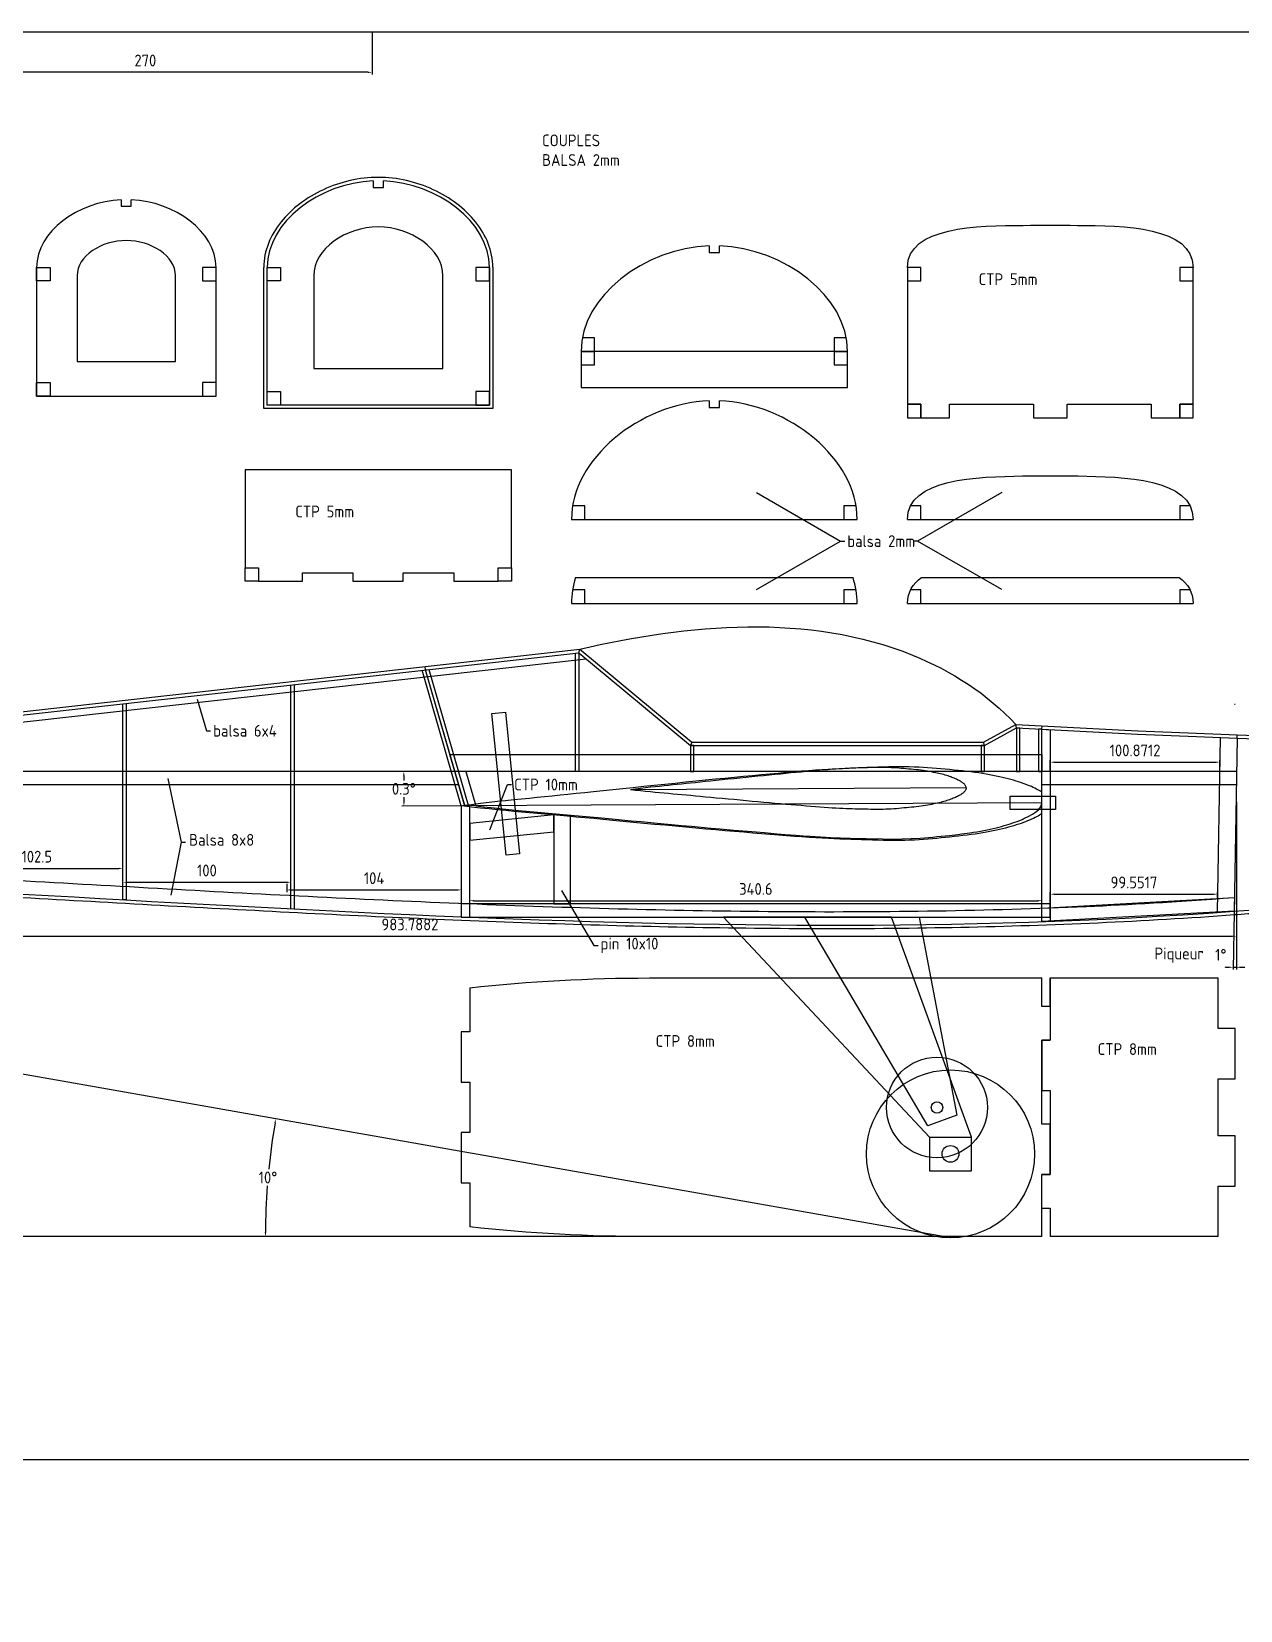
# Model space of a CAD drawing. Extents: x 426 to 4535, y 0 to 2050.
# Drawn here: x 2394 to 3113, y 0 to 940 of the extents above; entities that cross this region are included whole.
import ezdxf

# ---------------------------------------------------------------- set-up
doc = ezdxf.new("R2010")
doc.units = 0
doc.linetypes.add('ACAD_ISO10W100', pattern=[18.5, 12, -3, 0.5, -3])
doc.layers.get('0').update_dxf_attribs({"linetype": 'CONTINUOUS'})
doc.layers.get('DEFPOINTS').update_dxf_attribs({"linetype": 'CONTINUOUS'})
for name, color, linetype in [('AILE', 1, 'CONTINUOUS'), ('AXES', 1, 'ACAD_ISO10W100'), ('COUPLES', 140, 'CONTINUOUS'), ('DIM', 7, 'CONTINUOUS'), ('FUSELAGE', 5, 'CONTINUOUS'), ('NERVAILE', 6, 'CONTINUOUS'), ('PRINT', 9, 'CONTINUOUS'), ('STABILO', 3, 'CONTINUOUS'), ('TRAIN', 7, 'CONTINUOUS'), ('TRAINQUEJAI', 7, 'CONTINUOUS')]:
    doc.layers.add(name, color=color, linetype=linetype)
doc.styles.get("Standard").update_dxf_attribs({"font": 'ISOCP', "height": 7})
doc.dimstyles.new('ISO-25', dxfattribs={"dimtxt": 7, "dimasz": 2.5, "dimexe": 1.3, "dimexo": 0.6, "dimgap": 1.5, "dimtad": 0, "dimtih": 1, "dimtoh": 1, "dimdec": 4, "dimtxsty": 'STANDARD', "dimcen": 2.5, "dimazin": 3, "dimtfac": 1, "dimtdec": 4, "dimtmove": 0, "dimatfit": 3, "dimtvp": 1, "dimtolj": 1, "dimtzin": 0})
doc.dimstyles.new('ISO-25$7', dxfattribs={"dimtxt": 7, "dimasz": 2.5, "dimexe": 1.3, "dimexo": 0.6, "dimgap": 1.5, "dimtad": 0, "dimtih": 1, "dimtoh": 1, "dimdec": 4, "dimtxsty": 'STANDARD', "dimcen": 2.5, "dimazin": 3, "dimtfac": 1, "dimtdec": 4, "dimtmove": 0, "dimatfit": 3, "dimtvp": 1, "dimtolj": 1, "dimtzin": 0})

# ---------------------------------------------------------------- blocks, each defined once
blk = doc.blocks.new('PROFIL1')
at = {"layer": 'AILE'}
blk.add_line((-1509, 0), (1509, 0), dxfattribs=at)
for points in [[(-1509, 0, 0), (-1508, 8, 0), (-1506, 14, 0), (-1503, 20, 0), (-1500, 25, 0), (-1497, 29, 0), (-1494, 33, 0), (-1490, 36, 0), (-1486, 39, 0), (-1483, 43, 0), (-1478, 46, 0), (-1474, 49, 0), (-1469, 53, 0), (-1464, 56, 0), (-1459, 60, 0), (-1452, 64, 0), (-1446, 67, 0), (-1438, 71, 0), (-1430, 75, 0), (-1422, 79, 0), (-1412, 84, 0), (-1402, 88, 0), (-1392, 92, 0), (-1381, 96, 0), (-1370, 101, 0), (-1358, 105, 0), (-1346, 109, 0), (-1334, 113, 0), (-1321, 117, 0), (-1307, 121, 0), (-1293, 124, 0), (-1279, 128, 0), (-1264, 132, 0), (-1248, 135, 0), (-1232, 139, 0), (-1215, 142, 0), (-1198, 146, 0), (-1180, 149, 0), (-1162, 152, 0), (-1142, 155, 0), (-1122, 158, 0), (-1102, 161, 0), (-1081, 164, 0), (-1059, 166, 0), (-1037, 169, 0), (-1015, 171, 0), (-993, 173, 0), (-970, 175, 0), (-948, 177, 0), (-925, 179, 0), (-903, 181, 0), (-880, 183, 0), (-858, 185, 0), (-834, 186, 0), (-811, 187, 0), (-786, 188, 0), (-761, 189, 0), (-735, 189, 0), (-708, 189, 0), (-680, 189, 0), (-652, 188, 0), (-624, 187, 0), (-596, 187, 0), (-567, 186, 0), (-539, 185, 0), (-511, 184, 0), (-484, 183, 0), (-456, 182, 0), (-428, 181, 0), (-399, 179, 0), (-369, 178, 0), (-337, 176, 0), (-304, 174, 0), (-270, 171, 0), (-233, 169, 0), (-194, 166, 0), (-155, 162, 0), (-113, 159, 0), (-70, 155, 0), (-26, 151, 0), (19, 147, 0), (65, 143, 0), (112, 139, 0), (160, 134, 0), (210, 130, 0), (260, 125, 0), (311, 120, 0), (363, 115, 0), (416, 110, 0), (469, 105, 0), (524, 100, 0), (578, 94, 0), (632, 89, 0), (685, 84, 0), (737, 79, 0), (787, 74, 0), (835, 69, 0), (881, 64, 0), (925, 60, 0), (967, 56, 0), (1008, 52, 0), (1048, 48, 0), (1087, 44, 0), (1126, 41, 0), (1165, 37, 0), (1205, 33, 0), (1246, 29, 0), (1287, 25, 0), (1329, 21, 0), (1373, 16, 0), (1417, 11, 0), (1463, 6, 0), (1509, 0, 0)], [(-1509, 0, 0), (-1508, -8, 0), (-1506, -14, 0), (-1503, -20, 0), (-1500, -25, 0), (-1497, -29, 0), (-1494, -33, 0), (-1490, -36, 0), (-1486, -39, 0), (-1483, -43, 0), (-1478, -46, 0), (-1474, -49, 0), (-1469, -53, 0), (-1464, -56, 0), (-1459, -60, 0), (-1452, -64, 0), (-1446, -67, 0), (-1438, -71, 0), (-1430, -75, 0), (-1422, -79, 0), (-1412, -84, 0), (-1402, -88, 0), (-1392, -92, 0), (-1381, -96, 0), (-1370, -101, 0), (-1358, -105, 0), (-1346, -109, 0), (-1334, -113, 0), (-1321, -117, 0), (-1307, -121, 0), (-1293, -124, 0), (-1279, -128, 0), (-1264, -132, 0), (-1248, -135, 0), (-1232, -139, 0), (-1215, -142, 0), (-1198, -146, 0), (-1180, -149, 0), (-1162, -152, 0), (-1142, -155, 0), (-1122, -158, 0), (-1102, -161, 0), (-1081, -164, 0), (-1059, -166, 0), (-1037, -169, 0), (-1015, -171, 0), (-993, -173, 0), (-970, -175, 0), (-948, -177, 0), (-925, -179, 0), (-903, -181, 0), (-880, -183, 0), (-858, -185, 0), (-834, -186, 0), (-811, -187, 0), (-786, -188, 0), (-761, -189, 0), (-735, -189, 0), (-708, -189, 0), (-680, -189, 0), (-652, -188, 0), (-624, -187, 0), (-596, -187, 0), (-567, -186, 0), (-539, -185, 0), (-511, -184, 0), (-484, -183, 0), (-456, -182, 0), (-428, -181, 0), (-399, -179, 0), (-369, -178, 0), (-337, -176, 0), (-304, -174, 0), (-270, -171, 0), (-233, -169, 0), (-194, -166, 0), (-155, -162, 0), (-113, -159, 0), (-70, -155, 0), (-26, -151, 0), (19, -147, 0), (65, -143, 0), (112, -139, 0), (160, -134, 0), (210, -130, 0), (260, -125, 0), (311, -120, 0), (363, -115, 0), (416, -110, 0), (469, -105, 0), (524, -100, 0), (578, -94, 0), (632, -89, 0), (685, -84, 0), (737, -79, 0), (787, -74, 0), (835, -69, 0), (881, -64, 0), (925, -60, 0), (967, -56, 0), (1008, -52, 0), (1048, -48, 0), (1087, -44, 0), (1126, -41, 0), (1165, -37, 0), (1205, -33, 0), (1246, -29, 0), (1287, -25, 0), (1329, -21, 0), (1373, -16, 0), (1417, -11, 0), (1463, -6, 0), (1509, 0, 0)]]:
    blk.add_polyline3d(points, dxfattribs=at)
blk = doc.blocks.new('A$C1201')
at = {"layer": 'AILE', "xscale": 0.06624712142525907, "yscale": 0.06624712142525907, "zscale": 0.06624712142525907}
blk.add_blockref('PROFIL1', (100.05, 13.21), dxfattribs=at)
blk = doc.blocks.new('*D47')
at = {"color": 0, "linetype": 'BYBLOCK'}
blk.add_line((2649.44, 479.42), (2613.95, 479.24), dxfattribs=at)
for start, end in [(180.03613, 180.07772), (180.22225, 180.26383)]:
    blk.add_arc((6579.5, 500), 3964.31, start, end, dxfattribs=at)
for points in [[(2614.78, 497.5), (2615.61, 497.5), (2615.19, 500)], [(2615.65, 481.75), (2614.82, 481.74), (2615.25, 479.25)]]:
    blk.add_solid(points, dxfattribs=at)
at = {"layer": 'DEFPOINTS', "color": 0, "linetype": 'BYBLOCK'}
for p in [(2295.04, 500), (3110, 500), (2615.2, 493.08), (2650.04, 479.43), (2995, 481.23)]:
    blk.add_point(p, dxfattribs=at)
at = {"color": 0, "linetype": 'BYBLOCK', "insert": (2615.21, 489.62), "char_height": 7, "attachment_point": 5}
blk.add_mtext('\\A1;0.3°', dxfattribs=at)
blk = doc.blocks.new('*D49')
at = {"color": 0, "linetype": 'BYBLOCK'}
for p, q in [((3110.73, 481.72), (3110.73, 382.04)), ((3109.41, 416.12), (3108.81, 382.06))]:
    blk.add_line(p, q, dxfattribs=at)
for start, end in [(266.36344, 267.68172), (268.99999, 270), (271.31828, 272.63655)]:
    blk.add_arc((3110.73, 492), 108.66, start, end, dxfattribs=at)
for points in [[(3106.35, 383.85), (3106.33, 383.01), (3108.84, 383.36)], [(3113.24, 382.95), (3113.23, 383.79), (3110.73, 383.34)]]:
    blk.add_solid(points, dxfattribs=at)
at = {"layer": 'DEFPOINTS', "color": 0, "linetype": 'BYBLOCK'}
for p in [(3111.22, 519.85), (3110.73, 492), (3110.73, 482.32), (3109.42, 416.72), (3110.1, 383.34)]:
    blk.add_point(p, dxfattribs=at)
at = {"color": 0, "linetype": 'BYBLOCK', "insert": (3101.44, 390.77), "char_height": 7, "attachment_point": 5}
blk.add_mtext('\\A1;1°', dxfattribs=at)
blk = doc.blocks.new('*D75')
at = {"color": 0, "linetype": 'BYBLOCK'}
for p, q in [((1106.34, 939.72), (1106.34, 914.79)), ((1376.34, 939.72), (1376.34, 914.79)), ((1373.84, 916.09), (1108.84, 916.09))]:
    blk.add_line(p, q, dxfattribs=at)
for points in [[(1108.84, 916.5), (1108.84, 915.67), (1106.34, 916.09)], [(1373.84, 916.5), (1373.84, 915.67), (1376.34, 916.09)]]:
    blk.add_solid(points, dxfattribs=at)
at = {"layer": 'DEFPOINTS', "color": 0, "linetype": 'BYBLOCK'}
for p in [(1106.34, 940.32), (1376.34, 940.32), (1106.34, 916.09)]:
    blk.add_point(p, dxfattribs=at)
at = {"color": 0, "linetype": 'BYBLOCK', "insert": (1241.34, 923.09), "char_height": 7, "attachment_point": 5}
blk.add_mtext('\\A1;270', dxfattribs=at)
blk = doc.blocks.new('*D81')
at = {"color": 0, "linetype": 'BYBLOCK'}
for p, q in [((2654.42, 421.84), (2654.42, 424.3)), ((2656.92, 423), (2992.52, 423)), ((2995.02, 421.84), (2995.02, 424.3))]:
    blk.add_line(p, q, dxfattribs=at)
for points in [[(2656.92, 423.42), (2656.92, 422.58), (2654.42, 423)], [(2992.52, 423.42), (2992.52, 422.58), (2995.02, 423)]]:
    blk.add_solid(points, dxfattribs=at)
at = {"layer": 'DEFPOINTS', "color": 0, "linetype": 'BYBLOCK'}
for p in [(2995.02, 423), (2654.42, 421.24), (2995.02, 421.24)]:
    blk.add_point(p, dxfattribs=at)
at = {"color": 0, "linetype": 'BYBLOCK', "insert": (2824.72, 430), "char_height": 7, "attachment_point": 5}
blk.add_mtext('\\A1;340.6', dxfattribs=at)
blk = doc.blocks.new('*D83')
at = {"color": 0, "linetype": 'BYBLOCK'}
for p, q in [((2345.5, 442.4), (2345.5, 443.52)), ((2348, 442.22), (2445.5, 442.22)), ((2448, 432.18), (2448, 443.52))]:
    blk.add_line(p, q, dxfattribs=at)
for points in [[(2348, 442.63), (2348, 441.8), (2345.5, 442.22)], [(2445.5, 442.63), (2445.5, 441.8), (2448, 442.22)]]:
    blk.add_solid(points, dxfattribs=at)
at = {"layer": 'DEFPOINTS', "color": 0, "linetype": 'BYBLOCK'}
for p in [(2345.5, 441.8), (2448, 442.22), (2448, 431.58)]:
    blk.add_point(p, dxfattribs=at)
at = {"color": 0, "linetype": 'BYBLOCK', "insert": (2396.75, 449.22), "char_height": 7, "attachment_point": 5}
blk.add_mtext('\\A1;102.5', dxfattribs=at)
blk = doc.blocks.new('*D84')
at = {"color": 0, "linetype": 'BYBLOCK'}
for p, q in [((2448, 432.18), (2448, 435.28)), ((2450.5, 433.98), (2545.5, 433.98)), ((2548, 426.77), (2548, 435.28))]:
    blk.add_line(p, q, dxfattribs=at)
for points in [[(2450.5, 434.4), (2450.5, 433.56), (2448, 433.98)], [(2545.5, 434.4), (2545.5, 433.56), (2548, 433.98)]]:
    blk.add_solid(points, dxfattribs=at)
at = {"layer": 'DEFPOINTS', "color": 0, "linetype": 'BYBLOCK'}
for p in [(2548, 433.98), (2448, 431.58), (2548, 426.17)]:
    blk.add_point(p, dxfattribs=at)
at = {"color": 0, "linetype": 'BYBLOCK', "insert": (2498, 440.98), "char_height": 7, "attachment_point": 5}
blk.add_mtext('\\A1;100', dxfattribs=at)
blk = doc.blocks.new('*D85')
at = {"color": 0, "linetype": 'BYBLOCK'}
for p, q in [((2545.5, 432.96), (2545.5, 428.11)), ((2548, 429.41), (2647, 429.41)), ((2649.5, 422.05), (2649.5, 430.71))]:
    blk.add_line(p, q, dxfattribs=at)
for points in [[(2548, 429.82), (2548, 428.99), (2545.5, 429.41)], [(2647, 429.82), (2647, 428.99), (2649.5, 429.41)]]:
    blk.add_solid(points, dxfattribs=at)
at = {"layer": 'DEFPOINTS', "color": 0, "linetype": 'BYBLOCK'}
for p in [(2545.5, 433.56), (2649.5, 429.41), (2649.5, 421.45)]:
    blk.add_point(p, dxfattribs=at)
at = {"color": 0, "linetype": 'BYBLOCK', "insert": (2597.5, 436.41), "char_height": 7, "attachment_point": 5}
blk.add_mtext('\\A1;104', dxfattribs=at)
blk = doc.blocks.new('*D88')
at = {"color": 0, "linetype": 'BYBLOCK'}
for p, q in [((3000, 421.84), (3000, 428.18)), ((3002.5, 426.88), (3097.05, 426.88)), ((3099.55, 425), (3099.55, 428.18))]:
    blk.add_line(p, q, dxfattribs=at)
for points in [[(3002.5, 427.29), (3002.5, 426.46), (3000, 426.88)], [(3097.05, 427.29), (3097.05, 426.46), (3099.55, 426.88)]]:
    blk.add_solid(points, dxfattribs=at)
at = {"layer": 'DEFPOINTS', "color": 0, "linetype": 'BYBLOCK'}
for p in [(3099.55, 426.88), (3099.55, 424.4), (3000, 421.24)]:
    blk.add_point(p, dxfattribs=at)
at = {"color": 0, "linetype": 'BYBLOCK', "insert": (3049.78, 433.88), "char_height": 7, "attachment_point": 5}
blk.add_mtext('\\A1;99.5517', dxfattribs=at)
blk = doc.blocks.new('*D89')
at = {"color": 0, "linetype": 'BYBLOCK'}
for p, q in [((3000, 500.6), (3000, 506.76)), ((3002.5, 505.46), (3098.37, 505.46)), ((3100.87, 500.6), (3100.87, 506.76))]:
    blk.add_line(p, q, dxfattribs=at)
for points in [[(3002.5, 505.87), (3002.5, 505.04), (3000, 505.46)], [(3098.37, 505.87), (3098.37, 505.04), (3100.87, 505.46)]]:
    blk.add_solid(points, dxfattribs=at)
at = {"layer": 'DEFPOINTS', "color": 0, "linetype": 'BYBLOCK'}
for p in [(3000, 500), (3100.87, 505.46), (3100.87, 500)]:
    blk.add_point(p, dxfattribs=at)
at = {"color": 0, "linetype": 'BYBLOCK', "insert": (3050.44, 512.46), "char_height": 7, "attachment_point": 5}
blk.add_mtext('\\A1;100.8712', dxfattribs=at)
blk = doc.blocks.new('*D90')
at = {"color": 0, "linetype": 'BYBLOCK'}
for p, q in [((2126.94, 437.4), (2126.94, 400.56)), ((3110.73, 414.21), (3110.73, 400.56)), ((2129.44, 401.86), (3108.23, 401.86))]:
    blk.add_line(p, q, dxfattribs=at)
for points in [[(2129.44, 402.28), (2129.44, 401.44), (2126.94, 401.86)], [(3108.23, 402.28), (3108.23, 401.44), (3110.73, 401.86)]]:
    blk.add_solid(points, dxfattribs=at)
at = {"layer": 'DEFPOINTS', "color": 0, "linetype": 'BYBLOCK'}
for p in [(2126.94, 438), (3110.73, 414.81), (3110.73, 401.86)]:
    blk.add_point(p, dxfattribs=at)
at = {"color": 0, "linetype": 'BYBLOCK', "insert": (2618.84, 408.86), "char_height": 7, "attachment_point": 5}
blk.add_mtext('\\A1;983.7882', dxfattribs=at)
blk = doc.blocks.new('TRAINPROF')
at = {"layer": 'DIM'}
for points in [[(0, 0), (-100, 0), (22.67, -130.98), (22.67, -150.98), (47.67, -150.98), (47.67, -130.98), (0, 0)], [(22.67, -130.98), (47.67, -130.98)]]:
    blk.add_lwpolyline(points, dxfattribs=at)
for radius in [50, 5]:
    blk.add_circle((35.17, -140.98), radius, dxfattribs=at)
blk = doc.blocks.new('*D94')
at = {"color": 0, "linetype": 'BYBLOCK'}
for start, end in [(170.3545, 174.28789), (175.71134, 179.6455)]:
    blk.add_arc((2936.88, 223), 404.06, start, end, dxfattribs=at)
for points in [[(2538.12, 290.77), (2538.94, 290.63), (2538.95, 293.16)], [(2533.24, 225.5), (2532.41, 225.5), (2532.81, 223)]]:
    blk.add_solid(points, dxfattribs=at)
at = {"layer": 'DEFPOINTS', "color": 0, "linetype": 'BYBLOCK'}
for p in [(1867.96, 411.48), (2535.55, 269.91), (1856.13, 223), (2940.87, 222.3), (2949.19, 223)]:
    blk.add_point(p, dxfattribs=at)
at = {"color": 0, "linetype": 'BYBLOCK', "insert": (2534.35, 258.22), "char_height": 7, "attachment_point": 5}
blk.add_mtext('\\A1;10°', dxfattribs=at)

msp = doc.modelspace()

# ---------------------------------------------------------------- linework, layer by layer
at = {"layer": 'AILE'}
for p, q in [((2995, 481.2337), (2650.04422, 479.42774)), ((3000.03942, 481.26009), (3000, 481.25988))]:
    msp.add_line(p, q, dxfattribs=at)
for points in [[(2995, 487.59908, 0), (2994.75533, 487.76359, 0), (2994.10433, 488.17393, 0), (2993.38994, 488.59618, 0), (2992.60423, 489.03231, 0), (2991.74125, 489.4835, 0), (2990.80298, 489.94759, 0), (2989.79339, 490.42162, 0), (2988.71644, 490.90261, 0), (2987.57608, 491.3876, 0), (2986.37628, 491.8736, 0), (2985.121, 492.35766, 0), (2983.81421, 492.8368, 0), (2982.45886, 493.30854, 0), (2981.05398, 493.7724, 0), (2979.59757, 494.22837, 0), (2978.08766, 494.67645, 0), (2976.52227, 495.11665, 0), (2974.89942, 495.54896, 0), (2973.21711, 495.97339, 0), (2971.47338, 496.38994, 0), (2969.66625, 496.79844, 0), (2967.79372, 497.19807, 0), (2965.85381, 497.58785, 0), (2963.84455, 497.96678, 0), (2961.76396, 498.33388, 0), (2959.61005, 498.68815, 0), (2957.38083, 499.02861, 0), (2955.07433, 499.35427, 0), (2952.69088, 499.66448, 0), (2950.24006, 499.95987, 0), (2947.73374, 500.24145, 0), (2945.18383, 500.51019, 0), (2942.60221, 500.76707, 0), (2940.00077, 501.01307, 0), (2937.3914, 501.24919, 0), (2934.78599, 501.4764, 0), (2932.1918, 501.69486, 0), (2929.5976, 501.90145, 0), (2926.98755, 502.09222, 0), (2924.34578, 502.26321, 0), (2921.65644, 502.41048, 0), (2918.90368, 502.53008, 0), (2916.07165, 502.61807, 0), (2913.1445, 502.67048, 0), (2910.1123, 502.68486, 0), (2906.98895, 502.66465, 0), (2903.79425, 502.6148, 0), (2900.54801, 502.54024, 0), (2897.27007, 502.44591, 0), (2893.98023, 502.33674, 0), (2890.6983, 502.21768, 0), (2887.44412, 502.09365, 0), (2884.22857, 501.96795, 0), (2881.02689, 501.83729, 0), (2877.80539, 501.69675, 0), (2874.53038, 501.5414, 0), (2871.16818, 501.36631, 0), (2867.6851, 501.16655, 0), (2864.04746, 500.93718, 0), (2860.22156, 500.67329, 0), (2856.18149, 500.37126, 0), (2851.93236, 500.03274, 0), (2847.48705, 499.66068, 0), (2842.85845, 499.25804, 0), (2838.05943, 498.8278, 0), (2833.10287, 498.3729, 0), (2828.00167, 497.89632, 0), (2822.76868, 497.40101, 0), (2817.41499, 496.88944, 0), (2811.94439, 496.3621, 0), (2806.35886, 495.819, 0), (2800.66038, 495.26012, 0), (2794.85093, 494.68548, 0), (2788.9325, 494.09506, 0), (2782.90706, 493.48887, 0), (2776.7766, 492.86691, 0), (2770.55086, 492.23016, 0), (2764.27063, 491.58354, 0), (2757.98445, 490.93297, 0), (2751.74087, 490.28435, 0), (2745.58844, 489.6436, 0), (2739.5757, 489.01663, 0), (2733.75121, 488.40934, 0), (2728.16351, 487.82764, 0), (2722.84571, 487.27573, 0), (2717.76916, 486.7509, 0), (2712.88977, 486.24871, 0), (2708.16346, 485.76475, 0), (2703.54613, 485.29458, 0), (2698.99369, 484.83377, 0), (2694.46207, 484.3779, 0), (2689.90716, 483.92253, 0), (2685.29016, 483.46259, 0), (2680.59341, 482.99032, 0), (2675.80451, 482.49732, 0), (2670.91107, 481.97518, 0), (2665.90072, 481.41552, 0), (2660.76105, 480.80991, 0), (2655.47968, 480.14996, 0), (2650.04422, 479.42726, 0)], [(2995, 474.82283, 0), (2994.82372, 474.7016, 0), (2994.17706, 474.28447, 0), (2993.46713, 473.85477, 0), (2992.68603, 473.41042, 0), (2991.82782, 472.95022, 0), (2990.89446, 472.47633, 0), (2989.88989, 471.99176, 0), (2988.81803, 471.49952, 0), (2987.68282, 471.00262, 0), (2986.48817, 470.50407, 0), (2985.23803, 470.0069, 0), (2983.93633, 469.5141, 0), (2982.58599, 469.02819, 0), (2981.18604, 468.54965, 0), (2979.73449, 468.07845, 0), (2978.22936, 467.61458, 0), (2976.66867, 467.15802, 0), (2975.05043, 466.70873, 0), (2973.37266, 466.26671, 0), (2971.63339, 465.83193, 0), (2969.83063, 465.40452, 0), (2967.96238, 464.9853, 0), (2966.02667, 464.57523, 0), (2964.02149, 464.17528, 0), (2961.94485, 463.78642, 0), (2959.79476, 463.40961, 0), (2957.56924, 463.04582, 0), (2955.26628, 462.69603, 0), (2952.88621, 462.36088, 0), (2950.43861, 462.03983, 0), (2947.93538, 461.73203, 0), (2945.38842, 461.4366, 0), (2942.80963, 461.1527, 0), (2940.21091, 460.87947, 0), (2937.60416, 460.61604, 0), (2935.00127, 460.36156, 0), (2932.40951, 460.11594, 0), (2929.81762, 459.8822, 0), (2927.2097, 459.66411, 0), (2924.56987, 459.46547, 0), (2921.88222, 459.29004, 0), (2919.13087, 459.14162, 0), (2916.29991, 459.02398, 0), (2913.37347, 458.94092, 0), (2910.34159, 458.89479, 0), (2907.2182, 458.88229, 0), (2904.02315, 458.89868, 0), (2900.77631, 458.93925, 0), (2897.49756, 458.99925, 0), (2894.20675, 459.07396, 0), (2890.92376, 459.15865, 0), (2887.66846, 459.24859, 0), (2884.45177, 459.34061, 0), (2881.24889, 459.43773, 0), (2878.0261, 459.54453, 0), (2874.74964, 459.66558, 0), (2871.38579, 459.80545, 0), (2867.90082, 459.96873, 0), (2864.26097, 460.15999, 0), (2860.43252, 460.3838, 0), (2856.38951, 460.64351, 0), (2852.13706, 460.93752, 0), (2847.6881, 461.26301, 0), (2843.05554, 461.61715, 0), (2838.25227, 461.99712, 0), (2833.29123, 462.40008, 0), (2828.18531, 462.82322, 0), (2822.94743, 463.2637, 0), (2817.58867, 463.71918, 0), (2812.11285, 464.18921, 0), (2806.52194, 464.67379, 0), (2800.81792, 465.17296, 0), (2795.00277, 465.68674, 0), (2789.07848, 466.21515, 0), (2783.04702, 466.75821, 0), (2776.91039, 467.31594, 0), (2770.67832, 467.88746, 0), (2764.39166, 468.46828, 0), (2758.09901, 469.05298, 0), (2751.84898, 469.63618, 0), (2745.69018, 470.21247, 0), (2739.67121, 470.77645, 0), (2733.84068, 471.32271, 0), (2728.24719, 471.84586, 0), (2722.9239, 472.34206, 0), (2717.84214, 472.8137, 0), (2712.95776, 473.26476, 0), (2708.22663, 473.69921, 0), (2703.60463, 474.121, 0), (2699.04762, 474.53411, 0), (2694.51147, 474.9425, 0), (2689.95204, 475.35015, 0), (2685.33048, 475.76172, 0), (2680.62904, 476.18478, 0), (2675.83524, 476.62761, 0), (2670.93661, 477.09847, 0), (2665.92067, 477.60564, 0), (2660.77494, 478.15739, 0), (2655.48695, 478.762, 0), (2650.04422, 479.42774, 0)], [(3000.03942, 481.26009, 0), (3000, 481.4234, 0)], [(3000.03942, 481.26009, 0), (3000, 481.08894, 0)]]:
    msp.add_polyline3d(points, dxfattribs=at)
at = {"layer": 'COUPLES'}
for p, q in [((2715, 650), (2885, 650)), ((2915, 649.99982), (3085, 649.99982)), ((2717.43134, 615.3634), (2882.56866, 615.3634)), ((2923.37217, 615.36321), (3076.62783, 615.36321)), ((2715, 600), (2885, 600)), ((2915, 599.99982), (3085, 599.99982)), ((2649.41923, 479.42446), (2626.03069, 560.1524)), ((2651.56769, 479.19593), (2628.04741, 560.37857)), ((3000, 360), (3000, 340)), ((2649.41923, 345), (2649.41923, 315)), ((2995, 340), (2995, 310)), ((2649.41923, 285), (2649.41923, 255)), ((3000, 260), (3000, 290)), ((2995, 240), (2995, 260))]:
    msp.add_line(p, q, dxfattribs=at)
for points in [[(2597, 851.56108), (2597, 847.62546), (2603, 847.62546), (2603, 851.56108)], [(2447, 840.3349), (2447, 836.41033), (2453, 836.41033), (2453, 840.3349)], [(2797, 812.80653), (2797, 808.8709), (2803, 808.8709), (2803, 812.80653)], [(2396.592, 800), (2396.592, 723.45792), (2503.408, 723.45792), (2503.408, 800)], [(2666.15099, 800), (2666.15099, 718.05311), (2533.84901, 718.05311), (2533.84901, 800)], [(2915, 800), (2915, 718.56148), (2923, 718.56148), (2923, 710.56148), (2940, 710.56148), (2940, 718.56148), (2990, 718.56148), (2990, 710.56148), (3010, 710.56148), (3010, 718.56148), (3060, 718.56148), (3060, 710.56148), (3077, 710.56148), (3077, 718.56148), (3085, 718.56148), (3085, 800)], [(2420.7212, 795), (2420.7212, 743.96157), (2479.2788, 743.96157), (2479.2788, 795)], [(2561.54624, 795), (2561.54624, 739.8897), (2638.45376, 739.8897), (2638.45376, 795)], [(2879.32608, 750), (2720.67392, 750)], [(2720.67392, 750), (2720.67392, 728.57836), (2879.32608, 728.57836), (2879.32608, 750)], [(2797, 720.56646), (2797, 716.63083), (2803, 716.63083), (2803, 720.56646)], [(3000, 360), (2995, 360), (2995, 377)], [(3000, 377), (3000, 340), (2995, 340)], [(3000, 360), (3000, 377)], [(3100, 223), (3100, 253), (3110, 253), (3110, 283), (3100, 283), (3100, 317), (3110, 317), (3110, 347), (3100, 347), (3100, 377)], [(2654.41923, 371.21859), (2654.41923, 345), (2649.41923, 345)], [(3000, 290), (2995, 290), (2995, 340), (3000, 340)], [(2649.41923, 315), (2654.41923, 315), (2654.41923, 285), (2649.41923, 285)], [(2995, 310), (3000, 310), (3000, 260), (2995, 260)], [(2649.41923, 255), (2654.41923, 255), (2654.41923, 228.78097)], [(2995, 223), (2995, 260), (3000, 260)], [(2995, 240), (3000, 240), (3000, 223)]]:
    msp.add_lwpolyline(points, dxfattribs=at)
for points in [[(2520.67392, 679.42446), (2520.67392, 621.23645), (2528.67392, 621.23645), (2528.67392, 613.23645), (2554.89251, 613.23645), (2554.89251, 618.23645), (2584.89251, 618.23645), (2584.89251, 613.23645), (2614.89251, 613.23645), (2614.89251, 618.23645), (2644.89251, 618.23645), (2644.89251, 613.23645), (2671.32608, 613.23645), (2671.32608, 621.23645), (2679.32608, 621.23645), (2679.32608, 679.42446)], [(2719.38493, 570.62219), (2719.38493, 499.99982), (2717.38493, 499.99982), (2717.38493, 570.39789)], [(2628.04741, 560.37857), (2630.06413, 560.60475), (2653.45165, 479.88031), (2651.44664, 479.61373)], [(2548, 551.40115), (2550, 551.62546), (2550, 418.05311), (2548, 418.15541)], [(2448, 540.18603), (2450, 540.41033), (2450, 423.45792), (2448, 423.5703)], [(2979.94525, 525.83723), (2979.94525, 499.99982), (2981.94525, 499.99982), (2981.94525, 525.73224)], [(2993, 525.15195), (2993, 499.99982), (2995, 499.99982), (2995, 525.04696)], [(2995, 525.04696), (3000, 524.7845), (3000, 410.73906), (2995, 410.56148)], [(3101.22413, 520.21759), (3111.21916, 519.84502), (3109.41905, 416.71746), (3099.40813, 416.17885)], [(2785.81345, 515.36321), (2785.81345, 499.99982), (2787.81345, 499.99982), (2787.81345, 515.36321)], [(2958.81345, 515.36321), (2958.81345, 499.99982), (2960.81345, 499.99982), (2960.81345, 515.36321)], [(2649.41923, 479.42446), (2649.41923, 413.43928), (2654.41923, 413.23645), (2654.41923, 478.8926)], [(2704.41923, 474.04666), (2654.41923, 469.04666), (2654.41923, 459.04666), (2704.41923, 464.04666), (2704.41923, 474.04666)], [(2704.41923, 474.04666), (2704.41923, 421.23645), (2714.41923, 421.23645), (2714.41923, 473.1298)], [(3109.41905, 416.71746), (2995, 410.56148), (2995, 418.56632), (3109.56299, 424.96365)], [(2649.41923, 413.23645), (3000, 413.23645), (3000, 421.23645), (2649.41923, 421.23645)]]:
    msp.add_lwpolyline(points, close=True, dxfattribs=at)
for points in [[(2654.41923, 371.21859, -0.027010508), (2761.36263, 377), (2995, 377, -0.414213562)], [(3000, 377), (3100, 377, -0.414213562)], [(2995, 223), (2761.35853, 223, -0.027009469), (2654.41923, 228.78097)], [(3100, 223), (3000, 223, -0.028278259)]]:
    msp.add_lwpolyline(points, format="xyb", dxfattribs=at)
for points in [[(2597, 851.56108), (2564.95415, 850.19071), (2533.84901, 827.12459), (2533.84901, 800)], [(2666.15099, 800), (2666.15099, 827.12459), (2635.04585, 850.19071), (2603, 851.56108)], [(2447, 840.3349), (2421.33255, 839.0492), (2396.592, 821.48801), (2396.592, 800)], [(2503.408, 800), (2503.408, 821.48801), (2478.66745, 839.0492), (2453, 840.3349)], [(2797, 812.80653), (2758.36176, 811.38989), (2720.67392, 782.88712), (2720.67392, 750)], [(2879.32608, 750), (2879.32608, 782.88712), (2841.63824, 811.38989), (2803, 812.80653)], [(2797, 720.56646), (2755.52316, 719.03034), (2715, 685.96982), (2715, 650)], [(2885, 650), (2885, 685.96981), (2844.47682, 719.03027), (2803, 720.56646)], [(2717.43134, 615.3634), (2715.85056, 610.36134), (2715, 605.2112), (2715, 600)], [(2885, 600), (2885, 605.2112), (2884.14944, 610.36134), (2882.56866, 615.3634)], [(2915, 599.99982), (2915, 606.74115), (2918.19084, 611.70382), (2923.37217, 615.36321)], [(3076.62783, 615.36321), (3081.80916, 611.70382), (3085, 606.74115), (3085, 599.99982)]]:
    msp.add_open_spline(points, degree=3, dxfattribs=at)
for points, start_tangent, end_tangent in [([(2638.45376, 795), (2600, 824.09544), (2561.54624, 795)], (0, 0.72), (0, -0.72)), ([(2915, 800), (2983.85387, 825.04696), (3016.14613, 825.04696), (3085, 800)], (0, 1), (0, -1)), ([(2479.2788, 795), (2450, 816.02054), (2420.7212, 795)], (0, 0.72), (0, -0.72)), ([(2915, 649.99982), (2983.5242, 675.83723), (3016.4758, 675.83723), (3085, 649.99982)], (0, 1), (0, -1))]:
    msp.add_spline(points, degree=3, dxfattribs=dict(at, start_tangent=start_tangent, end_tangent=end_tangent))
at = {"layer": 'DIM'}
msp.add_line((2482.82873, 457.89295), (2474.86106, 495.74412), dxfattribs=at)
msp.add_lwpolyline([(2676.10496, 450.05511), (2667.66445, 534.46028), (2675.62474, 535.25631), (2684.06526, 450.85114)], close=True, dxfattribs=at)
msp.add_lwpolyline([(2940.86835, 222.29626), (1867.96128, 411.47872), (1863.97338, 388.86218), (1878.4497, 386.30962), (1883.54858, 415.22677), (1857.4912, 419.82139), (1853.4121, 396.68766), (1851.88244, 388.01252)], dxfattribs=at)
at = {"layer": 'FUSELAGE'}
for p, q in [((2138.89726, 507.5323), (2720.00885, 572.70471)), ((2228.52223, 515.57131), (2719.38493, 570.62219)), ((2228.52223, 511.54624), (2723.64875, 567.07531)), ((2719.38493, 570.62219), (2720.00885, 572.70471)), ((2719.38493, 570.62219), (2785.81345, 515.36321)), ((2720.00885, 572.70471), (2786.53656, 517.36321)), ((2628.04741, 560.37857), (2627.82451, 562.36611)), ((3110, 539.89038), (3109.66571, 539.90282)), ((2960.30181, 517.36321), (2979.48296, 527.86425)), ((2979.48296, 527.86425), (3052.02723, 524.0562)), ((2979.94525, 525.83723), (2979.48296, 527.86425)), ((2995, 525.04696), (2995.10484, 527.04421)), ((2786.53656, 517.36321), (2785.81345, 515.36321)), ((2786.53656, 517.36321), (2960.30181, 517.36321)), ((2960.81345, 515.36321), (2960.30181, 517.36321)), ((2960.81345, 515.36321), (2979.94525, 525.83723)), ((2979.94525, 525.83723), (3051.92239, 522.05895)), ((3051.92239, 522.05895), (3087.00874, 520.74762)), ((3051.99709, 524.05756), (3087.08343, 522.74622)), ((3087.00874, 520.74762), (3111.21982, 519.84491)), ((3087.08326, 522.74623), (3111.29434, 521.84352)), ((3111.21916, 521.84632), (3136.22226, 520.91613)), ((3111.21916, 519.84494), (3111.21916, 521.84632)), ((3111.21916, 519.84494), (3136.1479, 518.91752)), ((2785.81345, 515.36321), (2960.81345, 515.36321)), ((2647.85808, 492), (2275.2561, 492)), ((3110.73312, 492), (2995, 492)), ((3109.41905, 416.71746), (3109.56679, 414.72292))]:
    msp.add_line(p, q, dxfattribs=at)
for points in [[(2597, 851.56108), (2597, 847.62546), (2603, 847.62546), (2603, 851.56108)], [(2447, 840.3349), (2447, 836.41033), (2453, 836.41033), (2453, 840.3349)], [(2668.15099, 800), (2668.15099, 716.05311), (2531.84901, 716.05311), (2531.84901, 800)], [(2720.67392, 750), (2728.67392, 750), (2728.67392, 758)], [(2728.67392, 758), (2721.4159, 758)], [(2878.5841, 758), (2871.32608, 758), (2871.32608, 750), (2879.32608, 750)], [(2715, 650), (2723, 650), (2723, 658)], [(2723, 658), (2715.66184, 658)], [(2884.33816, 658), (2877, 658), (2877, 650), (2885, 650)], [(2915, 649.99982), (2923, 649.99982), (2923, 657.99982)], [(2923, 657.99982), (2916.79731, 657.99982)], [(3083.20269, 657.99982), (3077, 657.99982), (3077, 649.99982), (3085, 649.99982)], [(2715, 600), (2723, 600), (2723, 608)], [(2723, 608), (2715.66184, 608)], [(2884.33816, 608), (2877, 608), (2877, 600), (2885, 600)], [(2915, 599.99982), (2923, 599.99982), (2923, 607.99982)], [(2923, 607.99982), (2916.79731, 607.99982)], [(3083.20269, 607.99982), (3077, 607.99982), (3077, 599.99982), (3085, 599.99982)], [(2652.07511, 499.99982), (2658.02316, 479.46951), (2662.82914, 478.95828), (2668.93823, 478.2516), (2673.88428, 477.72126), (2683.41413, 476.78118), (2688.02191, 476.35554), (2692.54092, 475.94889), (2696.98314, 475.55329), (2705.72578, 474.76892), (2714.54861, 473.96641), (2721.30661, 473.34585), (2730.93224, 472.45248), (2739.16872, 471.68214), (2744.77301, 471.15707), (2750.55842, 470.61498), (2756.47823, 470.06105), (2765.96376, 469.17594), (2774.57692, 468.38019), (2780.56716, 467.83084), (2786.46567, 467.29475), (2792.26308, 466.77277), (2797.95748, 466.26486), (2803.54698, 465.77102), (2811.71598, 465.05613), (2819.66696, 464.37366), (2824.81778, 463.93585), (2829.85241, 463.51246), (2837.44442, 462.88329), (2842.09793, 462.50973), (2848.59841, 462.01279), (2852.87474, 461.69993), (2856.96217, 461.41733), (2869.30433, 460.67336), (2880.85691, 460.25834), (2900.14434, 459.75357), (2905.8185, 459.72445), (2911.73492, 459.78081), (2922.49686, 460.285), (2927.54097, 460.68556), (2930.03229, 460.91024), (2932.52348, 461.14632), (2935.02537, 461.39093), (2937.53097, 461.64413), (2940.02885, 461.90677), (2944.9557, 462.46361), (2947.36179, 462.75947), (2952.00212, 463.3902), (2954.21572, 463.72642), (2956.35489, 464.0761), (2958.42154, 464.43828), (2960.4176, 464.81206), (2962.34497, 465.19649), (2964.20557, 465.59064), (2966.00132, 465.9936), (2967.73413, 466.40441), (2969.40591, 466.82233), (2971.01857, 467.2472), (2972.57401, 467.67905), (2974.07415, 468.1179), (2975.52088, 468.56377), (2978.26173, 469.47665), (2980.81086, 470.41738), (2983.16077, 471.37446), (2984.25194, 471.85208), (2987.14493, 473.2465), (2989.40301, 474.52897), (2991.11566, 475.70349), (2992.90035, 477.19554), (2993.6672, 478.00867), (2994.32514, 479.02604), (2994.60328, 479.65401), (2994.84219, 480.38427), (2995, 481.2337), (2995, 499.99982)]]:
    msp.add_lwpolyline(points, dxfattribs=at)
for points in [[(2396.592, 800), (2404.592, 800), (2404.592, 792), (2396.592, 792)], [(2503.408, 800), (2495.408, 800), (2495.408, 792), (2503.408, 792)], [(2533.84901, 800), (2541.84901, 800), (2541.84901, 792), (2533.84901, 792)], [(2666.15099, 800), (2658.15099, 800), (2658.15099, 792), (2666.15099, 792)], [(2923, 800), (2915, 800), (2915, 792), (2923, 792)], [(3085, 800), (3077, 800), (3077, 792), (3085, 792)], [(2728.67392, 750), (2720.67392, 750), (2720.67392, 742), (2728.67392, 742)], [(2879.32608, 750), (2871.32608, 750), (2871.32608, 742), (2879.32608, 742)], [(2396.592, 731.45792), (2404.592, 731.45792), (2404.592, 723.45792), (2396.592, 723.45792)], [(2503.408, 731.45792), (2495.408, 731.45792), (2495.408, 723.45792), (2503.408, 723.45792)], [(2533.84901, 726.05311), (2541.84901, 726.05311), (2541.84901, 718.05311), (2533.84901, 718.05311)], [(2666.15099, 726.05311), (2658.15099, 726.05311), (2658.15099, 718.05311), (2666.15099, 718.05311)], [(2923, 718.56148), (2915, 718.56148), (2915, 710.56148), (2923, 710.56148)], [(3085, 718.56148), (3077, 718.56148), (3077, 710.56148), (3085, 710.56148)], [(2520.67392, 621.23645), (2528.67392, 621.23645), (2528.67392, 613.23645), (2520.67392, 613.23645)], [(2671.32608, 621.23645), (2679.32608, 621.23645), (2679.32608, 613.23645), (2671.32608, 613.23645)], [(2645.54037, 499.99982), (2642.64317, 509.99982), (2995, 509.99982), (2995, 499.99982)]]:
    msp.add_lwpolyline(points, close=True, dxfattribs=at)
for points in [[(3110.87276, 499.99982, 0), (2295.03941, 499.99982, 0)], [(3110, 499.99982, 0), (2295.03942, 499.99982, 0)]]:
    msp.add_polyline3d(points, dxfattribs=at)
for points, knots in [([(2668.15099, 800), (2668.15099, 804.92453), (2667.17844, 809.71708), (2663.64536, 818.80455), (2661.0876, 823.10055), (2654.73626, 831.03128), (2650.94235, 834.66707), (2642.43292, 841.12295), (2637.7173, 843.94288), (2627.66515, 848.60002), (2622.32854, 850.43711), (2611.33173, 852.94987), (2605.67151, 853.62546), (2594.32849, 853.62546), (2588.66827, 852.94987), (2577.67146, 850.43711), (2572.33485, 848.60002), (2562.2827, 843.94288), (2557.56708, 841.12295), (2549.05765, 834.66707), (2545.26374, 831.03128), (2538.9124, 823.10055), (2536.35464, 818.80455), (2532.82156, 809.71708), (2531.84901, 804.92453), (2531.84901, 800)], [0, 0, 0, 0, 13.985251419, 13.985251419, 27.970502839, 27.970502839, 41.955754258, 41.955754258, 55.941005677, 55.941005677, 69.926257097, 69.926257097, 83.911508516, 83.911508516, 97.896759935, 97.896759935, 111.882011355, 111.882011355, 125.867262774, 125.867262774, 139.852514193, 139.852514193, 153.837765613, 153.837765613, 167.823017032, 167.823017032, 167.823017032, 167.823017032]), ([(2127.2424, 447.99447), (2186.89135, 445.77511), (2246.58828, 442.79193), (2366.01427, 436.29467), (2425.74334, 432.78058), (2545.16928, 426.216), (2604.86615, 423.16552), (2724.16274, 418.52051), (2783.76244, 416.92599), (2902.79969, 416.18299), (2962.2372, 417.03452), (3047.24018, 420.7147), (3072.89752, 422.14812), (3109.56283, 424.95462)], [0, 0, 0, 0, 178.866551769, 178.866551769, 357.733103538, 357.733103538, 536.599655307, 536.599655307, 715.466207075, 715.466207075, 894.332758844, 894.332758844, 971.754989244, 971.754989244, 971.754989244, 971.754989244]), ([(2126.87058, 438.00138), (2181.41215, 435.97205), (2236.01742, 433.30223), (2345.30573, 427.44465), (2399.98877, 424.25689), (2509.38307, 418.12691), (2564.09433, 415.18467), (2673.49567, 410.30956), (2728.18574, 408.37668), (2837.49531, 406.28449), (2892.11482, 406.12518), (3001.23377, 408.34477), (3055.73322, 410.72367), (3109.56679, 414.72292)], [0, 0, 0, 0, 163.784667996, 163.784667996, 327.569335993, 327.569335993, 491.354003989, 491.354003989, 655.138671986, 655.138671986, 818.923339982, 818.923339982, 982.708007979, 982.708007979, 982.708007979, 982.708007979]), ([(3109.56679, 414.72292), (3115.15842, 415.12532), (3120.16839, 415.51047), (3130.18684, 416.30937), (3135.19532, 416.72313), (3145.21077, 417.57984), (3150.21774, 418.0228), (3160.23011, 418.93852), (3165.23551, 419.41129), (3175.24473, 420.38721), (3180.24854, 420.89037), (3190.25452, 421.92769), (3195.25669, 422.46185), (3200.25803, 423.0118)], [982.708007979, 982.708007979, 982.708007979, 982.708007979, 997.789891751, 997.789891751, 1012.871775524, 1012.871775524, 1027.953659296, 1027.953659296, 1043.035543068, 1043.035543068, 1058.117426841, 1058.117426841, 1073.199310613, 1073.199310613, 1073.199310613, 1073.199310613])]:
    msp.add_open_spline(points, degree=3, knots=knots, dxfattribs=at)
at = {"layer": 'FUSELAGE', "start_tangent": (0.973209045, 0.229922064), "end_tangent": (0.676743529, -0.73621885)}
msp.add_spline([(2720.00885, 572.70471), (2917.97522, 569.22058), (2979.48296, 527.86425)], degree=3, dxfattribs=at)
at = {"layer": 'FUSELAGE'}
for points in [[(2126.94495, 440), (2454.28778, 427.82055), (2783.75467, 392.58357), (3109.41905, 416.71746)], [(3109.41905, 416.71746), (3140.04185, 418.97393), (3170.05638, 421.70283), (3200.03942, 424.99982)]]:
    msp.add_open_spline(points, degree=3, dxfattribs=at)
at = {"layer": 'NERVAILE'}
msp.add_lwpolyline([(3003, 485.2337), (3003, 477.2337), (2976, 477.2337), (2976, 485.2337)], close=True, dxfattribs=at)
at = {"layer": 'PRINT'}
for p, q in [((426.34318, 940.32172), (3276.34318, 940.32172)), ((426.34318, 90.32172), (3276.34318, 90.32172))]:
    msp.add_line(p, q, dxfattribs=at)
at = {"layer": 'STABILO'}
msp.add_polyline3d([(2500, 0.49591, 0)], dxfattribs=at)
at = {"layer": 'TRAIN'}
for points in [[(2950.71668, 550.14293, 0)], [(2950.71668, 550.14293, 0)], [(2955.55726, 549.12941, 0)], [(2955.55726, 549.12941, 0)], [(2911.3379, 541.47188, 0)]]:
    msp.add_polyline3d(points, dxfattribs=at)
msp.add_polyline3d([(2944.33521, 295.40577, 0), (2927.0419, 288.92872, 0), (2853.816, 413.23645, 0), (2921.99635, 413.23645, 0)], close=True, dxfattribs=at)
for radius in [30, 3.42486]:
    msp.add_circle((2932.53079, 299.9084), radius, dxfattribs=at)
at = {"layer": 'TRAINQUEJAI'}
msp.add_lwpolyline([(2949.19303, 223), (1856.13153, 223)], dxfattribs=at)

# ---------------------------------------------------------------- block references
at = {"layer": 'AXES', "rotation": 180.3}
msp.add_blockref('A$C1201', (2949.9688, 503.3239), dxfattribs=at)
at = {"layer": 'TRAINQUEJAI'}
msp.add_blockref('TRAINPROF', (2905.44287, 413.23645), dxfattribs=at)

# ---------------------------------------------------------------- texts
at = {"layer": 'DIM', "char_height": 7, "attachment_point": 1}
for s, insert, width in [('{COUPLES}\\P{BALSA 2mm}\\P', (2697.46795, 879.11976), 189.9239195), ('{CTP 5mm}\\P', (2957.31254, 796.49855), 71.7017377), ('{CTP 5mm}\\P', (2550.59061, 658.20973), 71.7017377), ('{Balsa 8x8}', (2487.39112, 462.73268), 44.1203818), ('{Piqueur}', (3061.99973, 395.0981), 41.1636536), ('{CTP 8mm}\\P', (2765.09818, 342.96684), 77.7748925), ('{CTP 8mm}\\P', (3028.18856, 338.1718), 77.7748925)]:
    msp.add_mtext(s, dxfattribs=dict(at, insert=insert, width=width))
at = {"layer": 'DIM', "char_height": 7, "attachment_point": 4}
for s, insert in [('balsa 2mm', (2879.18527, 637.07605)), ('balsa 6x4', (2501.71417, 524.16778)), ('CTP 10mm', (2680.86719, 492.17276)), ('pin 10x10', (2732.29584, 396.40634))]:
    msp.add_mtext(s, dxfattribs=dict(at, insert=insert))

# ---------------------------------------------------------------- dimensions: what is measured, and where the dimension line sits
at = {"layer": 'DIM'}
for base, p1, p2, picture, middle in [((3100.87123, 505.45715), (3000, 499.99982), (3100.87123, 499.99982), '*D89', (3050.43561, 512.45853)), ((2448, 442.21732), (2345.5, 441.80065), (2448, 431.58294), '*D83', (2396.75, 449.21732)), ((2548, 433.98087), (2448, 431.58294), (2548, 426.16592), '*D84', (2498, 440.98087)), ((3110.73312, 401.86047), (2126.94495, 438), (3110.73312, 414.80721), '*D90', (2618.83903, 408.86184)), ((2649.50003, 429.40507), (2545.5, 433.5642), (2649.50003, 421.44597), '*D85', (2597.50001, 436.40507)), ((2995.0192, 422.99895), (2654.41923, 421.24293), (2995.0192, 421.23645), '*D81', (2824.71921, 429.99895)), ((3099.55171, 426.87774), (3000, 421.23645), (3099.55171, 424.40461), '*D88', (3049.77585, 433.87774))]:
    dim = msp.add_linear_dim(base=base, p1=p1, p2=p2, dimstyle='ISO-25', dxfattribs=at)
    dim.commit()
    dim.dimension.update_dxf_attribs({"geometry": picture, "text_midpoint": middle})
for base, line1, line2, picture, middle in [((3109.90312, 383.3442), ((3110.73312, 492), (3110.73312, 482.32228)), ((3111.21916, 519.84502), (3109.41905, 416.71746)), '*D49', (3101.43947, 390.76673)), ((2615.21212, 487.38443), ((2995, 481.2337), (2650.04422, 479.42774)), ((3110, 499.99982), (2295.03941, 499.99982)), '*D47', (2615.20563, 489.62265))]:
    dim = msp.add_angular_dim_2l(base=base, line1=line1, line2=line2, dimstyle='ISO-25', dxfattribs=at)
    dim.commit()
    dim.dimension.update_dxf_attribs({"geometry": picture, "text_midpoint": middle})
at = {"layer": 'PRINT'}
dim = msp.add_linear_dim(base=(2326.34318, 916.17638), p1=(2596.34318, 940.40983), p2=(2326.34318, 940.40983), dimstyle='ISO-25', dxfattribs=at)
dim.commit()
dim.dimension.update_dxf_attribs({"geometry": '*D75', "text_midpoint": (2461.34318, 923.17638), "insert": (1220, 0.08811)})
at = {"layer": 'TRAINQUEJAI'}
dim = msp.add_angular_dim_2l(base=(2533.09802, 238.12697), line1=((2949.19303, 223), (1856.13153, 223)), line2=((2940.86835, 222.29626), (1867.96128, 411.47872)), dimstyle='ISO-25', dxfattribs=at)
dim.commit()
dim.dimension.update_dxf_attribs({"geometry": '*D94', "text_midpoint": (2534.35234, 258.21636)})

# ---------------------------------------------------------------- leaders
at = {"layer": 'DIM', "annotation_type": 0, "has_hookline": 1, "hookline_direction": 0}
for points, text_width in [([(2825.09065, 665.91614), (2875.18527, 637.07605), (2877.68527, 637.07605)], 40.87121), ([(2825.09065, 608.23596), (2875.18527, 637.07605), (2877.68527, 637.07605)], 40.87121), ([(2492.14991, 542.9097), (2497.71417, 524.16778), (2500.21417, 524.16778)], 38.5175), ([(2666.29212, 465.18404), (2676.86719, 492.17276), (2679.36719, 492.17276)], 38.05371), ([(2476.69583, 426.27776), (2482.82873, 457.89295), (2485.32873, 457.89295)], 44.82852), ([(2709.00405, 429.05398), (2728.29584, 396.40634), (2730.79584, 396.40634)], 34.31102)]:
    msp.add_leader(points, dimstyle='ISO-25$7', dxfattribs=dict(at, text_width=text_width))
at = {"layer": 'DIM', "annotation_type": 0, "has_hookline": 1, "hookline_direction": 0, "text_width": 40.87121, "horizontal_direction": (-1, 0, 0)}
for points in [[(2971.12131, 665.91614), (2921.02668, 637.07605), (2918.52668, 637.07605)], [(2971.12131, 608.23596), (2921.02668, 637.07605), (2918.52668, 637.07605)]]:
    msp.add_leader(points, dimstyle='ISO-25$7', dxfattribs=at)

doc.saveas('drawing.dxf')
